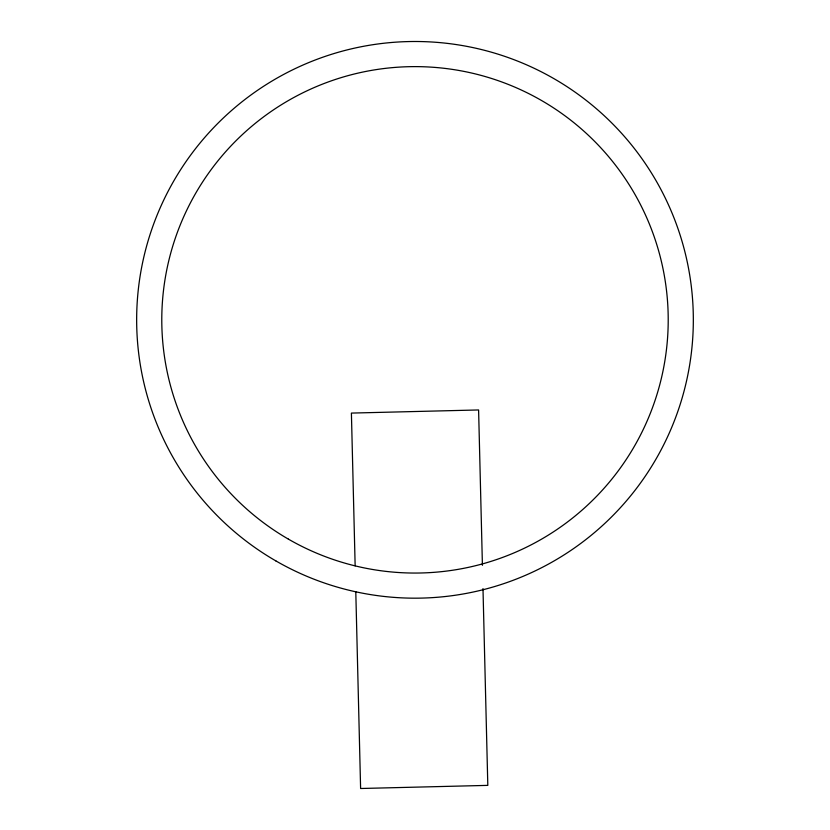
<?xml version="1.0" encoding="UTF-8"?>
<svg xmlns="http://www.w3.org/2000/svg" width="830" height="830" viewBox="0 0 830 830"><rect width="100%" height="100%" fill="white"/><g stroke="black" fill="none" stroke-linecap="round" stroke-linejoin="round"><path stroke-width="1.25" d="M482.417 565.303L478.599 409.958L351.401 413.081L355.147 565.842M482.987 588.605L487.812 785.377L360.614 788.5L355.79 591.728M288.394 539.127A253.212 253.212 0 0 0 668.212 319.83A253.212 253.212 0 0 0 288.394 100.544A253.212 253.212 0 0 0 288.394 539.127M275.83 560.883A278.33 278.33 0 0 0 693.33 319.83A278.33 278.33 0 0 0 275.83 78.788A278.33 278.33 0 0 0 275.83 560.883"/></g></svg>
